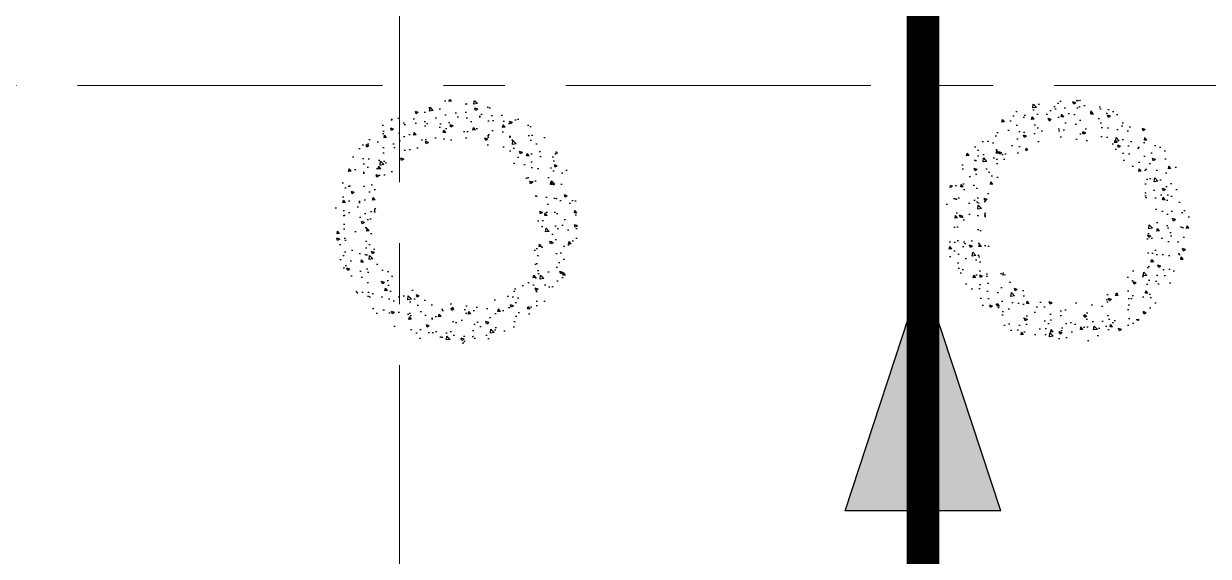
# Model space of a CAD drawing. Header units: millimetres. Extents: x -346728 to 1320345, y -537202 to -385966.
# Drawn here: x 394762 to 402040, y -435381 to -432112 of the extents above; entities that cross this region are included whole.
import ezdxf

# ---------------------------------------------------------------- set-up
doc = ezdxf.new("R2010")
doc.units = ezdxf.units.MM
doc.header["$LTSCALE"] = 100
doc.linetypes.add('X1326_GLB$0$CENTER', pattern=[2, 1.25, -0.25, 0.25, -0.25])
for name, color, linetype in [('hach', 253, 'Continuous'), ('PL', 3, 'Continuous'), ('thep doc', 6, 'Continuous')]:
    doc.layers.add(name, color=color, linetype=linetype)
doc.layers.add('X1326_GLB$0$A-tim', color=8, linetype='X1326_GLB$0$CENTER', lineweight=9)

# ---------------------------------------------------------------- blocks, each defined once
blk = doc.blocks.new('LVL-KHUNGTEN')
blk.add_lwpolyline([(61072.91373489425, 41092.78793908656), (119123.5098692991, 41092.78793908656), (119123.5098692991, 61.8816838347775), (61072.91373489425, 61.8816838347775)], close=True)

msp = doc.modelspace()

# ---------------------------------------------------------------- hatches: boundary and pattern name
at = {"layer": 'hach'}
h = msp.add_hatch(dxfattribs=at)
h.set_pattern_fill('ANSI31', color=256, scale=70)
h.set_pattern_definition([(45, (342151.2213262877, -508591.2227448209), (-157.1544821187101, 157.1544821187102), [])])
h.paths.add_polyline_path([(362433.3801022533, -410142.157258469), (348853.8926203205, -428107.5122169152), (376146.7434840773, -501359.0065796374), (382446.7504393198, -503970.9423327898), (458369.0723871468, -469396.5978761645), (462927.8694431226, -462329.4458765544), (462919.8279490094, -415142.6860857411), (457917.8110400178, -410142.1572584765)])
h.paths.add_polyline_path([(363030.572598144, -411342.1571560285), (350208.3245424145, -428305.7014718884), (377088.8498291909, -500450.5520168371), (382424.3063307689, -502662.5923677236), (457551.450776385, -468450.3646135417), (461727.809133747, -461976.0778765109), (461719.6650677317, -415639.3961758266), (457420.8592675527, -411342.1571560359)], flags=16)
h = msp.add_hatch(dxfattribs=at)
h.set_pattern_fill('AR-CONC', color=256, scale=4)
h.set_pattern_definition([(49.99999999999999, (342151.2213262877, -508591.2227448209), (728.738675984016, -63.75634215561234), [76.2, -838.2]), (355, (342151.2213262877, -508591.2227448209), (-140.9736856998774, 764.2273809561406), [60.96, -670.56233668]), (100.4514446999999, (342211.9493542878, -508596.5357588209), (587.7649883614131, 700.4710076487804), [64.76003519999986, -712.3609783999989]), (46.18420000000002, (342151.2213262877, -508388.022744821), (1084.31616356852, -168.1693117309086), [114.2999999999996, -1257.299999999994]), (96.63555760999992, (342241.5809262877, -508402.0367448209), (949.616536206012, 989.7044983908861), [97.14009256, -1068.54243264]), (351.1841511700001, (342151.2213262877, -508388.022744821), (949.6165362599081, 989.7044983421306), [91.43986828, -1005.83892768]), (21, (342252.8213262878, -508438.822744821), (606.4575650765299, -409.0607927483504), [76.2, -838.2]), (326.0000000000001, (342252.8213262878, -508438.822744821), (247.2081133905883, 736.7518644892771), [60.96, -670.56]), (71.45144499999999, (342303.3594566878, -508472.911144421), (853.6656771148646, 327.691075543621), [64.7600352, -712.3597503999999]), (37.50000000000001, (342151.2213262877, -508591.2227448209), (12.35441300236727, 338.2201554926124), [0, -662.432, 0, -680.72, 0, -673.1]), (7.499999999999999, (342151.2213262877, -508591.2227448209), (267.278650041223, 400.722299272478), [0, -388.112, 0, -647.192, 0, -256.54]), (327.5, (341924.6533262877, -508591.2227448209), (542.3623806674856, -22.91497597069377), [0, -254, 0, -792.48, 0, -1051.56]), (317.5, (341823.0533262876, -508591.2227448209), (592.5167255440722, 101.7059641333321), [0, -330.2, 0, -526.288, 0, -746.76])])
h.paths.add_polyline_path([(362433.3801022533, -410142.157258469), (348853.8926203205, -428107.5122169152), (376146.7434840773, -501359.0065796374), (382446.7504393198, -503970.9423327898), (458369.0723871468, -469396.5978761645), (462927.8694431226, -462329.4458765544), (462919.8279490094, -415142.6860857411), (457917.8110400178, -410142.1572584765)])
h.paths.add_polyline_path([(363030.572598144, -411342.1571560285), (350208.3245424145, -428305.7014718884), (377088.8498291909, -500450.5520168371), (382424.3063307689, -502662.5923677236), (457551.450776385, -468450.3646135417), (461727.809133747, -461976.0778765109), (461719.6650677317, -415639.3961758266), (457420.8592675527, -411342.1571560359)], flags=16)
at = {"layer": 'PL'}
h = msp.add_hatch(dxfattribs=at)
h.set_pattern_fill('AR-CONC', color=6)
h.set_pattern_definition([(130, (386172.706070181, -445787.6684052598), (-182.184668996004, -15.93908553890309), [19.05, -209.55]), (185, (386172.706070181, -445787.6684052598), (35.24342142496934, 191.0568452390351), [15.24, -167.64058417]), (79.54855530000003, (386157.524063181, -445788.9966587598), (-146.9412470903533, 175.1177519121951), [16.1900088, -178.0902446]), (133.8157999999999, (386172.706070181, -445736.8684052598), (-271.0790408921299, -42.04232793272715), [28.57499999999999, -314.3249999999998]), (83.36444239000005, (386150.116170181, -445740.3719052598), (-237.404134051503, 247.4261245977215), [24.28502314, -267.13560816]), (188.81584883, (386172.706070181, -445736.8684052598), (-237.404134064977, 247.4261245855326), [22.85996706999999, -251.4597319199999]), (159, (386147.3060701811, -445749.5684052598), (-151.6143912691325, -102.2651981870876), [19.05, -209.55]), (214, (386147.3060701811, -445749.5684052598), (-61.80202834764707, 184.1879661223193), [15.24, -167.64]), (108.548555, (386134.671537581, -445758.0905051598), (-213.4164192787161, 81.92276888590524), [16.19000879999995, -178.0899375999996]), (142.5, (386172.706070181, -445787.6684052598), (-3.088603250591817, 84.55503887315311), [0, -165.608, 0, -170.18, 0, -168.275]), (172.5, (386172.706070181, -445787.6684052598), (-66.81966251030575, 100.1805748181195), [0, -97.02799999999999, 0, -161.798, 0, -64.135]), (212.5, (386229.348070181, -445787.6684052598), (-135.5905951668714, -5.728743992673444), [0, -63.49999999999991, 0, -198.1199999999996, 0, -262.8899999999992]), (222.5, (386254.7480701809, -445787.6684052598), (-148.129181386018, 25.42649103333303), [0, -82.55, 0, -131.572, 0, -186.69])])
edge = h.paths.add_edge_path()
edge.add_ellipse((397420.9396661672, -433326.3821157072), major_axis=(530.3300858899156, 530.3300858899156), ratio=0.999999999999981, start_angle=134.9999999999994, end_angle=314.9999999999994)
edge.add_ellipse((397420.9396661672, -433326.3821157072), major_axis=(-530.330085889931, 530.3300858899311), ratio=0.999999999999923, start_angle=225.0000000000022, end_angle=405.0000000000022)
edge = h.paths.add_edge_path(flags=16)
edge.add_ellipse((397420.9396661672, -433326.3821157072), major_axis=(-353.5533905932856, 353.5533905932855), ratio=0.9999999999999334, start_angle=45.000000000001876, end_angle=225.0000000000019, ccw=False)
edge.add_ellipse((397420.9396661672, -433326.3821157072), major_axis=(353.5533905932874, 353.5533905932874), ratio=0.999999999999923, start_angle=-45.00000000000222, end_angle=134.9999999999978, ccw=False)
h.paths.add_polyline_path([(397420.9396661672, -432826.3821157072), (397853.9523680593, -433576.3821157072), (396987.9269642749, -433576.3821157072)], flags=0)
h = msp.add_hatch(dxfattribs=at)
h.set_pattern_fill('AR-CONC', color=6)
h.set_pattern_definition([(130, (386172.7061417248, -445787.6685076978), (-182.184668996004, -15.93908553890309), [19.05, -209.55]), (185, (386172.7061417248, -445787.6685076978), (35.24342142496934, 191.0568452390351), [15.24, -167.64058417]), (79.54855530000003, (386157.5241347249, -445788.9967611978), (-146.9412470903533, 175.1177519121951), [16.1900088, -178.0902446]), (133.8157999999999, (386172.7061417248, -445736.8685076978), (-271.0790408921299, -42.04232793272715), [28.57499999999999, -314.3249999999998]), (83.36444239000005, (386150.1162417248, -445740.3720076978), (-237.404134051503, 247.4261245977215), [24.28502314, -267.13560816]), (188.81584883, (386172.7061417248, -445736.8685076978), (-237.404134064977, 247.4261245855326), [22.85996706999997, -251.4597319199998]), (159, (386147.3061417249, -445749.5685076978), (-151.6143912691325, -102.2651981870876), [19.05, -209.55]), (214, (386147.3061417249, -445749.5685076978), (-61.80202834764707, 184.1879661223193), [15.24, -167.64]), (108.548555, (386134.6716091247, -445758.0906075978), (-213.4164192787161, 81.92276888590524), [16.19000879999994, -178.0899375999995]), (142.5, (386172.7061417248, -445787.6685076978), (-3.088603250591817, 84.55503887315311), [0, -165.608, 0, -170.18, 0, -168.275]), (172.5, (386172.7061417248, -445787.6685076978), (-66.81966251030575, 100.1805748181195), [0, -97.02799999999999, 0, -161.798, 0, -64.135]), (212.5, (386229.3481417248, -445787.6685076978), (-135.5905951668714, -5.728743992673444), [0, -63.49999999999989, 0, -198.1199999999995, 0, -262.8899999999991]), (222.5, (386254.7481417247, -445787.6685076978), (-148.129181386018, 25.42649103333303), [0, -82.55, 0, -131.572, 0, -186.69])])
edge = h.paths.add_edge_path()
edge.add_ellipse((397420.9397377107, -433326.3822181453), major_axis=(-530.3300858899265, 530.3300858899266), ratio=0.9999999999999397, start_angle=45.00000000000173, end_angle=225.0000000000017)
edge.add_ellipse((397420.9397377107, -433326.3822181453), major_axis=(530.33008588992, 530.33008588992), ratio=0.9999999999999646, start_angle=314.999999999999, end_angle=494.9999999999989)
edge = h.paths.add_edge_path(flags=16)
edge.add_ellipse((397420.9397377107, -433326.3822181453), major_axis=(-353.5533905932864, 353.5533905932864), ratio=0.9999999999999286, start_angle=45.00000000000199, end_angle=225.000000000002, ccw=False)
edge.add_ellipse((397420.9397377107, -433326.3822181453), major_axis=(353.5533905933058, 353.5533905933058), ratio=0.999999999999819, start_angle=-45.00000000000517, end_angle=134.9999999999948, ccw=False)
h.paths.add_polyline_path([(397420.9397377107, -432826.3822181453), (397853.952439603, -433576.3822181453), (396987.9270358186, -433576.3822181453)], flags=0)
h = msp.add_hatch(dxfattribs=at)
h.set_pattern_fill('AR-CONC', color=6)
h.set_pattern_definition([(130, (382422.706070181, -445787.6684052598), (-182.184668996004, -15.93908553890309), [19.05, -209.55]), (185, (382422.706070181, -445787.6684052598), (35.24342142496934, 191.0568452390351), [15.24, -167.64058417]), (79.54855530000003, (382407.524063181, -445788.9966587598), (-146.9412470903533, 175.1177519121951), [16.1900088, -178.0902446]), (133.8157999999999, (382422.706070181, -445736.8684052598), (-271.0790408921299, -42.04232793272715), [28.57499999999999, -314.3249999999998]), (83.36444239000005, (382400.116170181, -445740.3719052598), (-237.404134051503, 247.4261245977215), [24.28502314, -267.13560816]), (188.81584883, (382422.706070181, -445736.8684052598), (-237.404134064977, 247.4261245855326), [22.85996706999999, -251.4597319199999]), (159, (382397.3060701811, -445749.5684052598), (-151.6143912691325, -102.2651981870876), [19.05, -209.55]), (214, (382397.3060701811, -445749.5684052598), (-61.80202834764707, 184.1879661223193), [15.24, -167.64]), (108.548555, (382384.671537581, -445758.0905051598), (-213.4164192787161, 81.92276888590524), [16.19000879999995, -178.0899375999996]), (142.5, (382422.706070181, -445787.6684052598), (-3.088603250591817, 84.55503887315311), [0, -165.608, 0, -170.18, 0, -168.275]), (172.5, (382422.706070181, -445787.6684052598), (-66.81966251030575, 100.1805748181195), [0, -97.02799999999999, 0, -161.798, 0, -64.135]), (212.5, (382479.348070181, -445787.6684052598), (-135.5905951668714, -5.728743992673444), [0, -63.49999999999991, 0, -198.1199999999996, 0, -262.8899999999992]), (222.5, (382504.7480701809, -445787.6684052598), (-148.129181386018, 25.42649103333303), [0, -82.55, 0, -131.572, 0, -186.69])])
edge = h.paths.add_edge_path()
edge.add_ellipse((401170.9396661672, -433326.3821157072), major_axis=(530.3300858899156, 530.3300858899156), ratio=0.999999999999981, start_angle=134.9999999999994, end_angle=314.9999999999994)
edge.add_ellipse((401170.9396661672, -433326.3821157072), major_axis=(-530.330085889931, 530.3300858899311), ratio=0.999999999999923, start_angle=225.0000000000022, end_angle=405.0000000000022)
edge = h.paths.add_edge_path(flags=16)
edge.add_ellipse((401170.9396661672, -433326.3821157072), major_axis=(-353.5533905932856, 353.5533905932855), ratio=0.9999999999999334, start_angle=45.000000000001876, end_angle=225.0000000000019, ccw=False)
edge.add_ellipse((401170.9396661672, -433326.3821157072), major_axis=(353.5533905932874, 353.5533905932874), ratio=0.999999999999923, start_angle=-45.00000000000222, end_angle=134.9999999999978, ccw=False)
h.paths.add_polyline_path([(401170.9396661672, -432826.3821157072), (401603.9523680593, -433576.3821157072), (400737.9269642749, -433576.3821157072)], flags=0)
h = msp.add_hatch(dxfattribs=at)
h.set_pattern_fill('AR-CONC', color=6)
h.set_pattern_definition([(130, (382422.7061417248, -445787.6685076978), (-182.184668996004, -15.93908553890309), [19.05, -209.55]), (185, (382422.7061417248, -445787.6685076978), (35.24342142496934, 191.0568452390351), [15.24, -167.64058417]), (79.54855530000003, (382407.5241347249, -445788.9967611978), (-146.9412470903533, 175.1177519121951), [16.1900088, -178.0902446]), (133.8157999999999, (382422.7061417248, -445736.8685076978), (-271.0790408921299, -42.04232793272715), [28.57499999999999, -314.3249999999998]), (83.36444239000005, (382400.1162417248, -445740.3720076978), (-237.404134051503, 247.4261245977215), [24.28502314, -267.13560816]), (188.81584883, (382422.7061417248, -445736.8685076978), (-237.404134064977, 247.4261245855326), [22.85996706999997, -251.4597319199998]), (159, (382397.3061417249, -445749.5685076978), (-151.6143912691325, -102.2651981870876), [19.05, -209.55]), (214, (382397.3061417249, -445749.5685076978), (-61.80202834764707, 184.1879661223193), [15.24, -167.64]), (108.548555, (382384.6716091247, -445758.0906075978), (-213.4164192787161, 81.92276888590524), [16.19000879999994, -178.0899375999995]), (142.5, (382422.7061417248, -445787.6685076978), (-3.088603250591817, 84.55503887315311), [0, -165.608, 0, -170.18, 0, -168.275]), (172.5, (382422.7061417248, -445787.6685076978), (-66.81966251030575, 100.1805748181195), [0, -97.02799999999999, 0, -161.798, 0, -64.135]), (212.5, (382479.3481417248, -445787.6685076978), (-135.5905951668714, -5.728743992673444), [0, -63.49999999999989, 0, -198.1199999999995, 0, -262.8899999999991]), (222.5, (382504.7481417247, -445787.6685076978), (-148.129181386018, 25.42649103333303), [0, -82.55, 0, -131.572, 0, -186.69])])
edge = h.paths.add_edge_path()
edge.add_ellipse((401170.9397377107, -433326.3822181453), major_axis=(-530.3300858899265, 530.3300858899266), ratio=0.9999999999999397, start_angle=45.00000000000173, end_angle=225.0000000000017)
edge.add_ellipse((401170.9397377107, -433326.3822181453), major_axis=(530.33008588992, 530.33008588992), ratio=0.9999999999999646, start_angle=314.999999999999, end_angle=494.9999999999989)
edge = h.paths.add_edge_path(flags=16)
edge.add_ellipse((401170.9397377107, -433326.3822181453), major_axis=(-353.5533905932864, 353.5533905932864), ratio=0.9999999999999286, start_angle=45.00000000000199, end_angle=225.000000000002, ccw=False)
edge.add_ellipse((401170.9397377107, -433326.3822181453), major_axis=(353.5533905933058, 353.5533905933058), ratio=0.999999999999819, start_angle=-45.00000000000517, end_angle=134.9999999999948, ccw=False)
h.paths.add_polyline_path([(401170.9397377107, -432826.3822181453), (401603.952439603, -433576.3822181453), (400737.9270358186, -433576.3822181453)], flags=0)
at = {"layer": 'thep doc'}
h = msp.add_hatch(dxfattribs=at)
h.set_pattern_fill('ANSI31', color=256, angle=180)
h.set_pattern_definition([(225, (582899.2570755084, -776472.5041312847), (0.08838834764831843, -0.08838834764831846), [])])
h.paths.add_polyline_path([(399807.9452986114, -435101.6408223665), (400286.5528138361, -435101.6408223665), (400286.5528138361, -433648.3412278792)])
h.paths.add_polyline_path([(400286.5528138361, -435101.6408223665), (400765.1603290608, -435101.6408223665), (400286.5528138361, -433648.3412278792)])

# ---------------------------------------------------------------- linework, layer by layer
msp.add_line((400765.1603290608, -435101.6408223665, -3876.716966757267), (399807.9452986114, -435101.6408223665, -3876.716966757267), dxfattribs=at)
at = {"layer": 'thep doc', "const_width": 200, "elevation": -3876.716966757267}
msp.add_lwpolyline([(400593.679063528, -444789.4190229842), (383754.7943404794, -444789.4190229842), (383754.7943404794, -437972.9959153692), (400286.5528138361, -437972.9959153692), (400286.5528138361, -429056.9063489485), (384775.8065058023, -429056.9063489485), (384775.8065058023, -419738.019069018), (400507.1365498171, -419738.019069018), (400507.1365498171, -412742.8644356889), (384890.7271291718, -412742.8644356889)], dxfattribs=at)
at = {"layer": 'thep doc', "elevation": -3876.716966757267}
for points in [[(399807.9452986114, -435101.6408223665), (400286.5528138361, -433648.3412278792)], [(400765.1603290608, -435101.6408223665), (400286.5528138361, -433648.3412278792)]]:
    msp.add_lwpolyline(points, dxfattribs=at)
at = {"layer": 'X1326_GLB$0$A-tim', "ltscale": 15}
for p, q in [((397071.278044361, -398208.6109563511, -1404.949430389807), (397071.2780443621, -512162.695561827, -1404.9494308543)), ((341092.1169962919, -432491.5067936682, -1404.949430901807), (475778.665428832, -432491.5067936683, -1404.949430911175))]:
    msp.add_line(p, q, dxfattribs=at)

# ---------------------------------------------------------------- block references
at = {"extrusion": (0.005970236709927127, -2.28885336656151e-18, 0.9999821779780016), "xscale": 3.385207865094198, "yscale": 3.385207865094198, "zscale": 3.385207865094198}
msp.add_blockref('LVL-KHUNGTEN', (112985.2448162852, -525073.6189301613, 1027.739435108575), dxfattribs=at)

doc.saveas('drawing.dxf')
